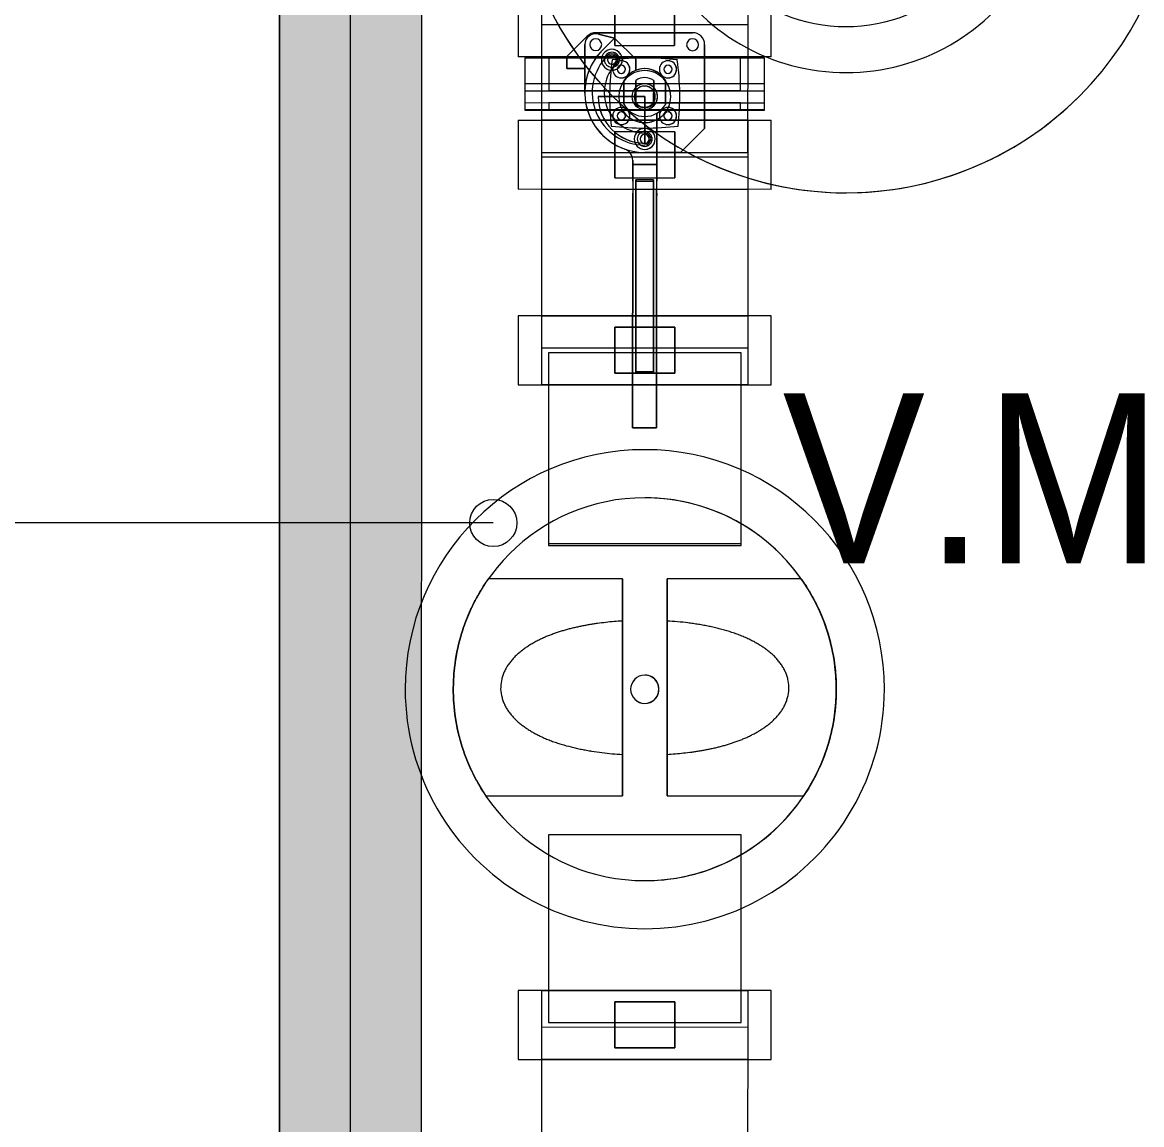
# Model space of a CAD drawing. Header units: metres. Extents: x 31.9 to 125.9, y -29 to 44.
# Drawn here: x 71.152 to 72.338, y -6.137 to -4.968 of the extents above; entities that cross this region are included whole.
import ezdxf

# ---------------------------------------------------------------- set-up
doc = ezdxf.new("R2010")
doc.units = ezdxf.units.M
for name, color, linetype, lineweight in [('A-ANNO-NOTE', 7, 'Continuous', 9), ('ARQ', 8, 'Continuous', 0), ('G-ANNO-TEXT', 7, 'Continuous', 9), ('M-EQPM', 7, 'Continuous', 18), ('P-PIPE', 7, 'Continuous', 18)]:
    doc.layers.add(name, color=color, linetype=linetype, lineweight=lineweight)
doc.styles.add('SansSerif_1', font='SANSS__.TTF', dxfattribs={"width": 0.9, "height": 0.0018})

# ---------------------------------------------------------------- blocks, each defined once
blk = doc.blocks.new('Estructura cubierta')
at = {"layer": 'ARQ'}
blk.add_line((1978.498, -5855.3542), (1978.498, -5914.9141), dxfattribs=at)
blk.add_line((1978.498, -5855.3542), (1978.498, -5914.9141), dxfattribs=at)
blk = doc.blocks.new('PISO 9')
at = {"layer": 'ARQ', "ltscale": 0.01}
h = blk.add_hatch(color=256, dxfattribs=at)
h.dxf.hatch_style = 1
h.paths.add_polyline_path([(347.2882, -2856.369), (347.1381, -2856.369), (347.1381, -2855.044), (347.2881, -2855.044)])
h.paths.add_polyline_path([(347.1381, -2855.3561), (347.1381, -2855.206), (346.5044, -2855.206), (346.5044, -2855.3561)])
h.paths.add_polyline_path([(345.0504, -2855.3564), (345.0504, -2855.2064), (345.7044, -2855.206), (345.7044, -2855.3561)])
h.paths.add_polyline_path([(343.6866, -2855.3561), (343.6866, -2855.2061), (344.2504, -2855.2058), (344.2504, -2855.3558)])
h.paths.add_polyline_path([(342.5366, -2856.3689), (342.3866, -2856.3689), (342.3866, -2855.3561), (342.5366, -2855.3561)])
h.paths.add_polyline_path([(342.3866, -2856.3689), (347.2882, -2856.369), (347.2882, -2856.519), (342.3866, -2856.5189)])
h.paths.add_polyline_path([(343.9898, -2856.3688), (343.8398, -2856.3688), (343.8397, -2855.356), (343.9897, -2855.356)])
h.paths.add_polyline_path([(345.639, -2856.3689), (345.4889, -2856.3689), (345.4889, -2855.3561), (345.6389, -2855.3561)])
h.paths.add_polyline_path([(347.2694, -2854.1416), (347.2694, -2854.0049), (347.1194, -2854.0049), (347.1194, -2854.1416)])
h.paths.add_polyline_path([(348.989, -2853.8549), (345.3375, -2853.855), (345.3375, -2854.005), (348.989, -2854.0049)])
h.paths.add_polyline_path([(345.3375, -2853.855), (345.3377, -2850.1312), (345.4877, -2850.1312), (345.4875, -2853.855)])
h.paths.add_polyline_path([(342.3887, -2852.9059), (344.4366, -2852.9059), (344.4366, -2853.0559), (343.4866, -2853.0559), (343.4866, -2853.8559), (343.3366, -2853.855), (343.3366, -2853.0559), (342.3887, -2853.0559)])
h.paths.add_polyline_path([(350.2092, -2851.0051), (345.4877, -2851.005), (345.4877, -2851.155), (350.2092, -2851.1551)])
h.paths.add_polyline_path([(346.7973, -2851.005), (346.7976, -2849.9739), (346.9477, -2849.9739), (346.9473, -2851.005)])
h.paths.add_polyline_path([(343.2361, -2850.131), (343.2361, -2849.981), (345.4878, -2849.9812), (345.4878, -2850.1312)])
h.paths.add_polyline_path([(350.0592, -2851.005), (350.0596, -2844.4808), (350.2096, -2844.4808), (350.2092, -2851.005)])
h.paths.add_polyline_path([(351.4126, -2851.0051), (353.9873, -2851.005), (353.9873, -2851.155), (351.4126, -2851.1551)])
h.paths.add_polyline_path([(351.4926, -2851.1551), (351.4927, -2853.9549), (351.6428, -2853.9549), (351.6426, -2851.1551)])
h.paths.add_polyline_path([(352.5451, -2853.8048), (353.5883, -2853.8048), (353.5883, -2853.9549), (352.5451, -2853.9549)])
h.paths.add_polyline_path([(351.6427, -2855.1139), (353.5883, -2855.1139), (353.5883, -2855.2639), (351.6427, -2855.264)])
h.paths.add_polyline_path([(351.4926, -2856.3623), (351.4929, -2855.1139), (351.643, -2855.1139), (351.6427, -2856.3623)])
h.paths.add_polyline_path([(353.5883, -2856.369), (353.5884, -2857.2647), (353.4383, -2857.2647), (353.4383, -2856.369)])
h.paths.add_polyline_path([(353.5883, -2856.369), (354.0353, -2856.369), (354.0353, -2856.519), (353.5883, -2856.519)])
h.paths.add_polyline_path([(354.1854, -2856.369), (354.1854, -2857.569), (354.0354, -2857.569), (354.0353, -2856.369)])
h.paths.add_polyline_path([(351.6428, -2857.2647), (354.0353, -2857.2647), (354.0353, -2857.4147), (351.6428, -2857.4147)])
h.paths.add_polyline_path([(351.4926, -2857.2647), (351.4929, -2858.461), (351.643, -2858.461), (351.6427, -2857.2647)])
h.paths.add_polyline_path([(351.0294, -2858.4611), (351.6427, -2858.461), (351.6427, -2858.6111), (351.0294, -2858.6112)])
h.paths.add_polyline_path([(349.8328, -2856.369), (349.8342, -2859.9806), (349.9843, -2859.9806), (349.9828, -2856.369)])
h.paths.add_polyline_path([(350.127, -2858.4611), (349.9837, -2858.4611), (349.9837, -2858.6112), (350.127, -2858.6112)])
h.paths.add_polyline_path([(352.2337, -2858.4611), (354.0353, -2858.461), (354.0353, -2858.6111), (352.2337, -2858.6112)])
h.paths.add_polyline_path([(353.6195, -2860.7769), (353.6195, -2862.2806), (353.4694, -2862.2806), (353.4694, -2860.7769)])
h.paths.add_polyline_path([(353.6195, -2860.7769), (354.0353, -2860.7769), (354.0353, -2860.9269), (353.6195, -2860.927)])
h.paths.add_polyline_path([(354.1854, -2860.7769), (354.1854, -2862.2806), (354.0354, -2862.2806), (354.0353, -2860.7769)])
h.paths.add_polyline_path([(350.3842, -2862.2806), (354.1854, -2862.2806), (354.1854, -2862.4306), (350.3842, -2862.4306)])
h.paths.add_polyline_path([(349.8843, -2862.4306), (349.8842, -2862.3806), (350.3842, -2862.3806), (350.3842, -2862.4306)])
h.paths.add_polyline_path([(349.8843, -2862.4306), (349.8342, -2862.4307), (349.8342, -2859.9806), (349.8843, -2859.9805)])
at = {"layer": 'ARQ', "ltscale": 0.1}
blk.add_lwpolyline([(342.3888, -2851.0049), (345.3874, -2851.005), (350.0592, -2851.005), (350.0596, -2844.4808), (345.3877, -2844.4806), (345.3874, -2835.1461), (345.3874, -2835.1461), (345.3874, -2823.9797), (330.7643, -2823.9797), (330.7643, -2849.791), (334.1366, -2849.791), (334.1366, -2853.8514), (342.3887, -2853.8514)], close=True, dxfattribs=at)
at = {"layer": 'ARQ', "ltscale": 0.3}
blk.add_lwpolyline([(343.2361, -2849.981), (345.4878, -2849.981), (345.4878, -2851.005), (346.7973, -2851.0054), (350.0592, -2851.0056), (350.0592, -2844.4808), (344.0861, -2844.4807), (344.0861, -2844.6284), (343.2361, -2844.6284), (343.2361, -2849.981)], dxfattribs=at)
at = {"layer": 'ARQ'}
blk.add_lwpolyline([(350.0592, -2851.005), (350.0596, -2844.4808), (350.2096, -2844.4808), (350.2092, -2851.005)], close=True, dxfattribs=at)
blk.add_blockref('Estructura cubierta', (-1628.3638, 3049.5683), dxfattribs=at)
blk = doc.blocks.new('Victaulic-IPS-Vic-300 MasterSeal Butterfly Valve LH - Standard-V33-NIVEL 09')
at = {"layer": 'P-PIPE', "color": 11, "true_color": 0xff8080}
for p, q in [((-0.002, 0.127), (-0.0367, 0.127)), ((-0.0367, 0), (-0.0367, 0.127)), ((-0.0092, 0.127), (-0.0092, -0.127)), ((0.0179, 0.127), (-0.0092, 0.127)), ((0.0179, 0.127), (-0.0092, 0.127)), ((-0.002, 0), (-0.002, 0.127)), ((0.0187, 0.127), (0.0107, 0.127)), ((0.0107, 0), (0.0107, 0.127)), ((0.0179, -0.127), (0.0179, 0.127)), ((0.0187, 0), (0.0187, 0.127)), ((0.0635, 0.1095), (-0.0719, 0.1095)), ((-0.0719, 0.1095), (-0.0719, -0.1095)), ((-0.0719, 0.1095), (-0.0719, -0.1095)), ((0.0635, -0.1095), (0.0635, 0.1095)), ((0.0635, -0.1095), (0.0635, 0.1095)), ((-0.002, 0.1016), (-0.0367, 0.1016)), ((-0.0367, 0), (-0.0367, 0.1016)), ((-0.002, 0.1016), (-0.002, 0)), ((0.0187, 0.1016), (0.0107, 0.1016)), ((0.0107, 0.1016), (0.0107, 0)), ((0.0187, 0), (0.0187, 0.1016)), ((0.0381, 0.0635), (-0.0508, 0.0635)), ((-0.0508, 0.0635), (0.0381, 0.0635)), ((0.0635, 0.0381), (0.0381, 0.0635)), ((0.0381, 0.0635), (0.0635, 0.0381)), ((-0.0635, 0.0508), (-0.0635, -0.0519)), ((-0.0635, -0.0519), (-0.0635, 0.0508)), ((0.0635, 0), (0.0635, 0.0381)), ((0.0635, 0.0381), (0.0635, 0)), ((0.0123, 0.0222), (-0.0123, 0.0222)), ((-0.0123, 0.0222), (0.0123, 0.0222)), ((0.0123, 0.0222), (-0.0123, 0.0222)), ((-0.0123, 0.0222), (0.0123, 0.0222)), ((0.0762, 0.0127), (0.022, 0.0127)), ((0.022, 0.0127), (0.0762, 0.0127)), ((0.0799, 0.0127), (0.0762, 0.0127)), ((0.0762, 0.0127), (0.0824, 0.0127)), ((0.0762, 0.0127), (0.0762, -0.0127)), ((0.0762, 0.0127), (0.0762, -0.0127)), ((0.0762, -0.0127), (0.0762, 0.0127)), ((0.0762, 0.0127), (0.0762, -0.0127)), ((0.103, 0.0127), (0.0799, 0.0127)), ((0.0824, 0.0127), (0.0927, 0.0127)), ((0.0927, 0.0127), (0.0938, 0.0127)), ((0.1118, 0.0127), (0.0938, 0.0127)), ((0.1066, 0.0127), (0.103, 0.0127)), ((0.1066, 0.0127), (0.1118, 0.0127)), ((0.3556, 0.0127), (0.1118, 0.0127)), ((0.1118, 0.0127), (0.3556, 0.0127)), ((0.3556, -0.0127), (0.3556, 0.0127)), ((0.3556, 0.0127), (0.3556, -0.0127)), ((0.0127, 0.0095), (-0.0127, 0.0095)), ((-0.0127, 0.0095), (0.0127, 0.0095)), ((-0.0127, 0.0095), (0.0127, 0.0095)), ((0.0127, 0.0095), (-0.0127, 0.0095)), ((0.2957, 0.0095), (0.0927, 0.0095)), ((0.0927, 0.0095), (0.0943, 0.0095)), ((0.0927, 0.0095), (0.0927, -0.0095)), ((0.0943, 0.0095), (0.2973, 0.0095)), ((0.0943, 0.0095), (0.0943, -0.0095)), ((0.2973, 0.0095), (0.2957, 0.0095)), ((0.2957, -0.0095), (0.2957, 0.0095)), ((0.2973, 0.0095), (0.2973, -0.0095)), ((-0.0354, -0.0095), (-0.0578, -0.032)), ((-0.0578, -0.032), (-0.0354, -0.0095)), ((-0.0367, -0.127), (-0.0367, 0)), ((-0.0367, -0.1016), (-0.0367, 0)), ((-0.0235, -0.0095), (-0.0354, -0.0095)), ((-0.0354, -0.0095), (-0.0235, -0.0095)), ((-0.0127, -0.0095), (0.0127, -0.0095)), ((0.0127, -0.0095), (-0.0127, -0.0095)), ((0.0127, -0.0095), (-0.0127, -0.0095)), ((-0.0127, -0.0095), (0.0127, -0.0095)), ((-0.002, 0), (-0.002, -0.1016)), ((-0.002, -0.127), (-0.002, 0)), ((0.0107, 0), (0.0107, -0.1016)), ((0.0107, -0.127), (0.0107, 0)), ((0.0187, -0.1016), (0.0187, 0)), ((0.0187, -0.127), (0.0187, 0)), ((0.0943, -0.0095), (0.0927, -0.0095)), ((0.0927, -0.0095), (0.2957, -0.0095)), ((0.2973, -0.0095), (0.0943, -0.0095)), ((0.2957, -0.0095), (0.2973, -0.0095)), ((-0.0123, -0.0222), (0.0123, -0.0222)), ((0.0123, -0.0222), (-0.0123, -0.0222)), ((0.0719, -0.0127), (0.0762, -0.0127)), ((0.0762, -0.0127), (0.0719, -0.0127)), ((0.0824, -0.0127), (0.0762, -0.0127)), ((0.0762, -0.0127), (0.0799, -0.0127)), ((0.0799, -0.0127), (0.103, -0.0127)), ((0.0927, -0.0127), (0.0824, -0.0127)), ((0.0938, -0.0127), (0.0927, -0.0127)), ((0.0938, -0.0127), (0.1118, -0.0127)), ((0.103, -0.0127), (0.1066, -0.0127)), ((0.1118, -0.0127), (0.1066, -0.0127)), ((0.3556, -0.0127), (0.1118, -0.0127)), ((0.1118, -0.0127), (0.3556, -0.0127)), ((-0.0578, -0.032), (-0.0621, -0.0491)), ((-0.0621, -0.0491), (-0.0578, -0.032)), ((-0.0449, -0.0449), (-0.0578, -0.032)), ((-0.0578, -0.032), (-0.0449, -0.0449)), ((-0.0578, -0.032), (-0.0449, -0.0449)), ((-0.0449, -0.0449), (-0.0578, -0.032)), ((-0.0598, -0.0609), (-0.0381, -0.0826)), ((-0.0381, -0.0826), (-0.0598, -0.0609)), ((-0.0508, -0.0635), (0.0008, -0.0635)), ((0.0008, -0.0635), (-0.0508, -0.0635)), ((-0.0254, -0.0826), (-0.0254, -0.0635)), ((-0.0254, -0.0635), (0.0008, -0.0635)), ((0.0008, -0.0635), (-0.0254, -0.0635)), ((-0.0254, -0.0635), (-0.0254, -0.0826)), ((-0.0381, -0.0826), (-0.0254, -0.0826)), ((-0.0254, -0.0826), (-0.0381, -0.0826)), ((-0.0367, -0.1016), (-0.002, -0.1016)), ((0.0107, -0.1016), (0.0187, -0.1016)), ((-0.0719, -0.1095), (0.0635, -0.1095)), ((-0.0367, -0.127), (-0.002, -0.127)), ((-0.0092, -0.127), (0.0179, -0.127)), ((-0.0092, -0.127), (0.0179, -0.127)), ((0.0107, -0.127), (0.0187, -0.127))]:
    blk.add_line(p, q, dxfattribs=at)
at = {"layer": 'P-PIPE', "color": 11, "lineweight": 9, "true_color": 0xff8080}
for p, q in [((0.0043, -0.0493), (0.0043, 0)), ((0.0043, 0), (0.0536, 0)), ((0.0536, 0), (0.0043, 0)), ((0.0043, 0), (0.0043, -0.0493)), ((0.0536, 0), (0.0043, 0)), ((0.0043, 0), (0.0043, -0.0493)), ((0.0043, -0.0493), (0.0043, 0)), ((0.0043, 0), (0.0536, 0))]:
    blk.add_line(p, q, dxfattribs=at)
at = {"layer": 'P-PIPE', "color": 11, "true_color": 0xff8080}
for centre, radius, start, end in [((-0.0508, 0.0508), 0.0127, 90, 180), ((-0.0508, 0.0508), 0.0127, 90, 180), ((-0.0508, 0.0508), 0.00635, 0, 180), ((-0.0508, 0.0508), 0.00635, 0, 180), ((-0.0508, 0.0508), 0.00635, 180, 0), ((-0.0508, 0.0508), 0.00635, 180, 360), ((0.0043, -0.2502), 0.2874, 83.7661, 97.7786), ((0.0043, -0.2502), 0.2874, 83.7661, 97.7786), ((0.2507, 0), 0.2874, 173.0893, 186.9107), ((0.2507, 0), 0.2874, 173.0893, 186.9107), ((-0.0247, 0.0247), 0.00908, 360, 180), ((-0.0247, 0.0247), 0.00908, 0, 180), ((-0.0247, 0.0247), 0.00908, 180, 360), ((-0.0247, 0.0247), 0.00908, 180, 0), ((-0.0247, 0.0247), 0.00432, 360, 180), ((-0.0247, 0.0247), 0.00432, 0, 180), ((-0.0247, 0.0247), 0.00432, 0, 180), ((-0.0247, 0.0247), 0.00432, 0, 180), ((-0.0247, 0.0247), 0.00432, 180, 360), ((-0.0247, 0.0247), 0.00432, 180, 360), ((-0.0247, 0.0247), 0.00432, 180, 360), ((-0.0247, 0.0247), 0.00432, 180, 360), ((0.0043, 0), 0.0276, 0, 180), ((0.0043, 0), 0.0276, 360, 180), ((0.0248, 0.0247), 0.00908, 360, 180), ((0.0248, 0.0247), 0.00908, 0, 180), ((0.0248, 0.0247), 0.00908, 180, 360), ((0.0248, 0.0247), 0.00908, 180, 360), ((0.0247, 0.0247), 0.00432, 0, 180), ((0.0247, 0.0247), 0.00432, 360, 180), ((0.0247, 0.0247), 0.00432, 180, 0), ((0.0247, 0.0247), 0.00432, 180, 360), ((0.0248, 0.0247), 0.00432, 360, 180), ((0.0248, 0.0247), 0.00432, 0, 180), ((0.0248, 0.0247), 0.00432, 180, 360), ((0.0248, 0.0247), 0.00432, 180, 360), ((-0.2497, 0), 0.2874, 352.8995, 7.1005), ((-0.2497, 0), 0.2874, 352.8995, 7.1005), ((0, 0), 0.0254, 118.955, 241.045), ((0, 0), 0.0254, 118.955, 241.045), ((0, 0), 0.0254, 118.955, 202.0243), ((0, 0), 0.0254, 118.955, 202.0243), ((0.0043, 0), 0.0136, 360, 180), ((0.0043, 0), 0.0136, 0, 180), ((0, 0), 0.0254, 298.955, 61.045), ((0, 0), 0.0254, 298.955, 61.045), ((0, 0), 0.0254, 30, 61.045), ((0, 0), 0.0254, 30, 61.045), ((0, 0), 0.0159, 143.1301, 216.8699), ((0, 0), 0.0159, 143.1301, 216.8699), ((0, 0), 0.0159, 143.1301, 216.8699), ((0, 0), 0.0159, 143.1301, 216.8699), ((0.0043, 0), 0.0112, 360, 180), ((0.0043, 0), 0.0112, 0, 180), ((0, 0), 0.0159, 323.1301, 36.8699), ((0, 0), 0.0159, 323.1301, 36.8699), ((0, 0), 0.0159, 323.1301, 36.8699), ((0, 0), 0.0159, 323.1301, 36.8699), ((0.0492, 0), 0.0111, 360, 180), ((0.0492, 0), 0.0111, 0, 180), ((0.0492, 0), 0.00794, 360, 180), ((0.0492, 0), 0.00794, 0, 180), ((0.0492, 0), 0.00635, 0, 180), ((0.0492, 0), 0.00635, 0, 180), ((0.0492, 0), 0.00476, 360, 180), ((0.0492, 0), 0.00476, 0, 180), ((0, 0), 0.0556, 225, 0), ((0, 0), 0.0556, 225, 0), ((0, 0), 0.0429, 225, 0), ((0, 0), 0.0429, 225, 0), ((0.0043, 0), 0.0276, 180, 360), ((0.0043, 0), 0.0276, 180, 360), ((0.0043, 0), 0.0136, 180, 360), ((0.0043, 0), 0.0136, 180, 360), ((0.0043, 0), 0.0112, 180, 360), ((0.0043, 0), 0.0112, 180, 360), ((0, 0), 0.0635, 270.7508, 0), ((0, 0), 0.0635, 270.7508, 0), ((0.0492, 0), 0.0111, 180, 360), ((0.0492, 0), 0.0111, 180, 360), ((0.0492, 0), 0.00794, 180, 360), ((0.0492, 0), 0.00794, 180, 360), ((0.0492, 0), 0.00476, 180, 360), ((0.0492, 0), 0.00476, 180, 360), ((-0.0348, -0.0348), 0.0111, 360, 180), ((-0.0348, -0.0348), 0.0111, 0, 180), ((0, 0), 0.0635, 225, 340.5293), ((0, 0), 0.0635, 225, 340.5293), ((-0.0247, -0.0248), 0.00908, 360, 180), ((-0.0247, -0.0248), 0.00908, 0, 180), ((-0.0247, -0.0247), 0.00432, 0, 180), ((-0.0247, -0.0247), 0.00432, 0, 180), ((-0.0247, -0.0248), 0.00432, 360, 180), ((-0.0247, -0.0248), 0.00432, 0, 180), ((0.0248, -0.0248), 0.00908, 360, 180), ((0.0248, -0.0248), 0.00908, 0, 180), ((0.0247, -0.0247), 0.00432, 0, 180), ((0.0247, -0.0247), 0.00432, 360, 180), ((0.0248, -0.0248), 0.00432, 360, 180), ((0.0248, -0.0248), 0.00432, 0, 180), ((0.0719, -0.0254), 0.0127, 90, 160.5293), ((0.0719, -0.0254), 0.0127, 90, 160.5293), ((-0.0348, -0.0348), 0.0111, 180, 360), ((-0.0348, -0.0348), 0.0111, 180, 360), ((-0.0348, -0.0348), 0.00794, 360, 180), ((-0.0348, -0.0348), 0.00794, 0, 180), ((-0.0348, -0.0348), 0.00794, 180, 360), ((-0.0348, -0.0348), 0.00794, 180, 360), ((-0.0348, -0.0348), 0.00635, 45, 225), ((-0.0348, -0.0348), 0.00635, 45, 225), ((-0.0348, -0.0348), 0.00476, 360, 180), ((-0.0348, -0.0348), 0.00476, 0, 180), ((-0.0348, -0.0348), 0.00476, 180, 360), ((-0.0348, -0.0348), 0.00476, 180, 360), ((0.0043, 0.2502), 0.2874, 262.2214, 276.2339), ((0.0043, 0.2502), 0.2874, 262.2214, 276.2339), ((-0.0247, -0.0248), 0.00908, 180, 360), ((-0.0247, -0.0248), 0.00908, 180, 0), ((-0.0247, -0.0247), 0.00432, 180, 360), ((-0.0247, -0.0247), 0.00432, 180, 360), ((-0.0247, -0.0248), 0.00432, 180, 360), ((-0.0247, -0.0248), 0.00432, 180, 0), ((0.0248, -0.0248), 0.00908, 180, 360), ((0.0248, -0.0248), 0.00908, 180, 360), ((0.0247, -0.0247), 0.00432, 180, 0), ((0.0247, -0.0247), 0.00432, 180, 360), ((0.0248, -0.0248), 0.00432, 180, 360), ((0.0248, -0.0248), 0.00432, 180, 360), ((-0.0508, -0.0519), 0.00635, 0, 180), ((-0.0508, -0.0519), 0.00635, 0, 180), ((0, 0), 0.0635, 225, 270.7508), ((0, 0), 0.0635, 225, 270.7508), ((-0.0508, -0.0519), 0.0127, 180, 225), ((-0.0508, -0.0519), 0.0127, 180, 225), ((-0.0508, -0.0519), 0.0116, 166.0872, 270), ((-0.0508, -0.0519), 0.0116, 166.0872, 270), ((-0.0508, -0.0519), 0.00635, 180, 0), ((-0.0508, -0.0519), 0.00635, 180, 360)]:
    blk.add_arc(centre, radius, start, end, dxfattribs=at)
at = {"layer": 'P-PIPE', "color": 11, "lineweight": 9, "true_color": 0xff8080}
for end in [0, 360, 360, 360]:
    blk.add_arc((0.0043, 0), 0.0493, 270, end, dxfattribs=at)
blk = doc.blocks.new('Tanque desairiador - AC08-125 - 2_-2406318-NIVEL 09')
at = {"layer": 'P-PIPE', "color": 11, "true_color": 0xff8080}
for p, q in [((0.1131, 0.0236), (0.1131, 0.1686)), ((-0.1169, 0.1659), (-0.1169, 0.0236)), ((-0.1545, 0.102), (-0.3568, 0.102)), ((-0.3568, 0.102), (-0.3568, -0.102)), ((-0.3568, 0.102), (-0.3568, -0.102)), ((-0.1524, 0.102), (-0.3568, 0.102)), ((-0.3568, 0.102), (-0.3568, -0.102)), ((-0.3568, 0.102), (-0.3568, -0.102)), ((-0.1545, -0.102), (-0.1545, 0.102)), ((-0.1545, -0.102), (-0.1545, 0.102)), ((-0.1524, -0.102), (-0.1524, 0.102)), ((-0.1524, -0.102), (-0.1524, 0.102)), ((0.3534, 0.102), (0.1545, 0.102)), ((0.1545, 0.102), (0.1545, -0.102)), ((0.1545, 0.102), (0.1545, -0.102)), ((0.3534, -0.102), (0.3534, 0.102)), ((0.3534, -0.102), (0.3534, 0.102)), ((-0.1169, -0.0236), (-0.1169, -0.1659)), ((0.1131, -0.1686), (0.1131, -0.0236)), ((-0.3568, -0.102), (-0.1545, -0.102)), ((-0.3568, -0.102), (-0.1524, -0.102)), ((0.1545, -0.102), (0.3534, -0.102))]:
    blk.add_line(p, q, dxfattribs=at)
at = {"layer": 'P-PIPE', "color": 11, "true_color": 0xff8080, "flags": 128}
for points in [[(-0.1169, 0.0236), (-0.1147, 0.0236), (-0.1082, 0.0236), (-0.0976, 0.0236), (-0.0833, 0.0236), (-0.0658, 0.0236), (-0.0459, 0.0236), (-0.0244, 0.0236), (-0.0019, 0.0236), (0.0205, 0.0236), (0.0421, 0.0236), (0.062, 0.0236), (0.0794, 0.0236), (0.0937, 0.0236), (0.1043, 0.0236), (0.1109, 0.0236), (0.1131, 0.0236)], [(0.1131, 0.0236), (0.1109, 0.0236), (0.1043, 0.0236), (0.0937, 0.0236), (0.0794, 0.0236), (0.062, 0.0236), (0.0421, 0.0236), (0.0205, 0.0236), (-0.0019, 0.0236), (-0.0244, 0.0236), (-0.0459, 0.0236), (-0.0658, 0.0236), (-0.0833, 0.0236), (-0.0976, 0.0236), (-0.1082, 0.0236), (-0.1147, 0.0236), (-0.1169, 0.0236)], [(-0.0723, 0.0236), (-0.0563, 0.0236), (-0.0389, 0.0236), (-0.0205, 0.0236), (-0.0015, 0.0236), (0.0174, 0.0236), (0.0358, 0.0236), (0.0532, 0.0236), (0.0691, 0.0236)], [(-0.1169, -0.0236), (-0.1147, -0.0236), (-0.1082, -0.0236), (-0.0976, -0.0236), (-0.0833, -0.0236), (-0.0658, -0.0236), (-0.0459, -0.0236), (-0.0244, -0.0236), (-0.0019, -0.0236), (0.0205, -0.0236), (0.0421, -0.0236), (0.062, -0.0236), (0.0794, -0.0236), (0.0937, -0.0236), (0.1043, -0.0236), (0.1109, -0.0236), (0.1131, -0.0236)], [(0.1131, -0.0236), (0.1109, -0.0236), (0.1043, -0.0236), (0.0937, -0.0236), (0.0794, -0.0236), (0.062, -0.0236), (0.0421, -0.0236), (0.0205, -0.0236), (-0.0019, -0.0236), (-0.0244, -0.0236), (-0.0459, -0.0236), (-0.0658, -0.0236), (-0.0833, -0.0236), (-0.0976, -0.0236), (-0.1082, -0.0236), (-0.1147, -0.0236), (-0.1169, -0.0236)], [(0.0691, -0.0236), (0.0532, -0.0236), (0.0358, -0.0236), (0.0174, -0.0236), (-0.0015, -0.0236), (-0.0205, -0.0236), (-0.0389, -0.0236), (-0.0563, -0.0236), (-0.0723, -0.0236)]]:
    blk.add_lwpolyline(points, dxfattribs=at)
at = {"layer": 'P-PIPE', "color": 11, "true_color": 0xff8080}
for centre, radius, start, end in [((0, 0), 0.254, 90, 270), ((0, 0), 0.254, 90, 270), ((0, 0), 0.254, 270, 90), ((0, 0), 0.254, 270, 90), ((0, 0), 0.203, 360, 180), ((0, 0), 0.203, 0, 180), ((0, 0), 0.015, 360, 180), ((0, 0), 0.015, 0, 180), ((0.0001, 0), 0.015, 360, 180), ((0.0001, 0), 0.015, 0, 180), ((0, 0), 0.203, 180, 360), ((0, 0), 0.203, 180, 360), ((0, 0), 0.015, 180, 360), ((0, 0), 0.015, 180, 360), ((0.0001, 0), 0.015, 180, 360), ((0.0001, 0), 0.015, 180, 360)]:
    blk.add_arc(centre, radius, start, end, dxfattribs=at)
for points, knots in [([(-0.1169, 0.1659), (-0.1168, 0.166), (-0.1162, 0.1664), (-0.1151, 0.1672), (-0.1143, 0.1678), (-0.1136, 0.1683), (-0.1128, 0.1688), (-0.1116, 0.1696), (-0.1099, 0.1707), (-0.108, 0.1719), (-0.1063, 0.1729), (-0.1051, 0.1737), (-0.1039, 0.1744), (-0.1021, 0.1754), (-0.0998, 0.1768), (-0.0969, 0.1784), (-0.0939, 0.18), (-0.0908, 0.1816), (-0.0876, 0.1831), (-0.0843, 0.1847), (-0.0798, 0.1867), (-0.074, 0.1891), (-0.0642, 0.1927), (-0.0464, 0.1981), (-0.0245, 0.2021), (-0.0023, 0.2032), (0.0201, 0.2025), (0.042, 0.1991), (0.0599, 0.1941), (0.0697, 0.1907), (0.0756, 0.1884), (0.0802, 0.1865), (0.0835, 0.185), (0.0868, 0.1835), (0.0899, 0.182), (0.0929, 0.1805), (0.0959, 0.1789), (0.0982, 0.1777), (0.1, 0.1767), (0.1012, 0.176), (0.1024, 0.1753), (0.104, 0.1743), (0.106, 0.1731), (0.1077, 0.1721), (0.1089, 0.1713), (0.1097, 0.1708), (0.1104, 0.1704), (0.1112, 0.1698), (0.1124, 0.1691), (0.1129, 0.1687), (0.1131, 0.1686)], [0, 0, 0, 0, 0.027778, 0.041667, 0.048611, 0.055556, 0.0625, 0.069444, 0.083333, 0.097222, 0.104167, 0.111111, 0.118056, 0.125, 0.138889, 0.152778, 0.166667, 0.180556, 0.194444, 0.208333, 0.222222, 0.25, 0.277778, 0.333333, 0.444444, 0.5, 0.555556, 0.666667, 0.722222, 0.75, 0.777778, 0.791667, 0.805556, 0.819444, 0.833333, 0.847222, 0.861111, 0.875, 0.881944, 0.888889, 0.895833, 0.902778, 0.916667, 0.930556, 0.9375, 0.944444, 0.951389, 0.958333, 0.972222, 1, 1, 1, 1]), ([(0.1131, 0.1686), (0.1129, 0.1687), (0.1124, 0.1691), (0.1112, 0.1698), (0.1104, 0.1704), (0.1097, 0.1708), (0.1089, 0.1713), (0.1077, 0.1721), (0.106, 0.1731), (0.104, 0.1743), (0.1024, 0.1753), (0.1012, 0.176), (0.1, 0.1767), (0.0982, 0.1777), (0.0959, 0.1789), (0.0929, 0.1805), (0.0899, 0.182), (0.0868, 0.1835), (0.0835, 0.185), (0.0802, 0.1865), (0.0756, 0.1884), (0.0697, 0.1907), (0.0599, 0.1941), (0.042, 0.1991), (0.0201, 0.2025), (-0.0023, 0.2032), (-0.0245, 0.2021), (-0.0464, 0.1981), (-0.0642, 0.1927), (-0.074, 0.1891), (-0.0798, 0.1867), (-0.0843, 0.1847), (-0.0876, 0.1831), (-0.0908, 0.1816), (-0.0939, 0.18), (-0.0969, 0.1784), (-0.0998, 0.1768), (-0.1021, 0.1754), (-0.1039, 0.1744), (-0.1051, 0.1737), (-0.1063, 0.1729), (-0.108, 0.1719), (-0.1099, 0.1707), (-0.1116, 0.1696), (-0.1128, 0.1688), (-0.1136, 0.1683), (-0.1143, 0.1678), (-0.1151, 0.1672), (-0.1162, 0.1664), (-0.1168, 0.166), (-0.1169, 0.1659)], [0, 0, 0, 0, 0.027778, 0.041667, 0.048611, 0.055556, 0.0625, 0.069444, 0.083333, 0.097222, 0.104167, 0.111111, 0.118056, 0.125, 0.138889, 0.152778, 0.166667, 0.180556, 0.194444, 0.208333, 0.222222, 0.25, 0.277778, 0.333333, 0.444444, 0.5, 0.555556, 0.666667, 0.722222, 0.75, 0.777778, 0.791667, 0.805556, 0.819444, 0.833333, 0.847222, 0.861111, 0.875, 0.881944, 0.888889, 0.895833, 0.902778, 0.916667, 0.930556, 0.9375, 0.944444, 0.951389, 0.958333, 0.972222, 1, 1, 1, 1]), ([(0, 0.1528), (-0.0031, 0.1528), (-0.0076, 0.1524), (-0.0134, 0.1509), (-0.0176, 0.1495), (-0.0216, 0.1475), (-0.0254, 0.1452), (-0.0284, 0.1429), (-0.0307, 0.141), (-0.0324, 0.1396), (-0.0341, 0.1381), (-0.0362, 0.136), (-0.0387, 0.1332), (-0.041, 0.1302), (-0.0428, 0.1278), (-0.0441, 0.126), (-0.0453, 0.1242), (-0.0469, 0.1217), (-0.0488, 0.1185), (-0.051, 0.1145), (-0.0531, 0.1102), (-0.0553, 0.1055), (-0.0574, 0.1003), (-0.059, 0.0959), (-0.0602, 0.0924), (-0.0619, 0.0871), (-0.0634, 0.0817), (-0.0648, 0.0763), (-0.0657, 0.0726), (-0.0667, 0.0681), (-0.0677, 0.0626), (-0.0687, 0.057), (-0.0696, 0.0514), (-0.071, 0.0401), (-0.0719, 0.031), (-0.0723, 0.0236)], [0, 0, 0, 0, 0.055556, 0.083333, 0.111111, 0.138889, 0.166667, 0.194444, 0.208333, 0.222222, 0.236111, 0.25, 0.277778, 0.305556, 0.319444, 0.333333, 0.347222, 0.361111, 0.388889, 0.416667, 0.444444, 0.479167, 0.513889, 0.548611, 0.565972, 0.583333, 0.652778, 0.670139, 0.6875, 0.722222, 0.756944, 0.791667, 0.826389, 0.861111, 1, 1, 1, 1]), ([(0.0691, 0.0236), (0.0688, 0.0295), (0.068, 0.0382), (0.0668, 0.0483), (0.066, 0.0542), (0.0653, 0.0585), (0.0645, 0.0629), (0.0637, 0.0672), (0.0628, 0.0716), (0.0618, 0.0759), (0.0607, 0.0802), (0.0596, 0.0844), (0.0586, 0.0879), (0.0577, 0.0907), (0.0568, 0.0935), (0.0556, 0.0969), (0.054, 0.101), (0.0524, 0.1051), (0.0506, 0.1091), (0.0487, 0.113), (0.0467, 0.1169), (0.0445, 0.1207), (0.0426, 0.1238), (0.0409, 0.1262), (0.0392, 0.1286), (0.037, 0.1316), (0.0347, 0.1344), (0.0327, 0.1365), (0.0311, 0.138), (0.0295, 0.1395), (0.0273, 0.1415), (0.0245, 0.1438), (0.0209, 0.1463), (0.017, 0.1484), (0.013, 0.1501), (0.0074, 0.1518), (0.003, 0.1526), (0, 0.1528)], [0, 0, 0, 0, 0.111111, 0.166667, 0.194444, 0.222222, 0.25, 0.277778, 0.305556, 0.333333, 0.361111, 0.388889, 0.416667, 0.430556, 0.444444, 0.472222, 0.5, 0.527778, 0.555556, 0.583333, 0.611111, 0.638889, 0.666667, 0.680556, 0.694444, 0.722222, 0.75, 0.763889, 0.777778, 0.791667, 0.805556, 0.833333, 0.861111, 0.888889, 0.916667, 0.944444, 1, 1, 1, 1]), ([(-0.0723, -0.0236), (-0.072, -0.0296), (-0.0712, -0.0383), (-0.0699, -0.0488), (-0.0691, -0.0548), (-0.0683, -0.0592), (-0.0675, -0.0637), (-0.0667, -0.0681), (-0.0657, -0.0725), (-0.0647, -0.0768), (-0.0636, -0.0812), (-0.0624, -0.0855), (-0.0613, -0.089), (-0.0604, -0.0918), (-0.0594, -0.0947), (-0.0582, -0.0982), (-0.0566, -0.1024), (-0.0549, -0.1065), (-0.053, -0.1105), (-0.051, -0.1145), (-0.0488, -0.1185), (-0.0466, -0.1223), (-0.0445, -0.1254), (-0.0428, -0.1278), (-0.041, -0.1302), (-0.0387, -0.1332), (-0.0362, -0.136), (-0.0341, -0.1381), (-0.0324, -0.1396), (-0.0307, -0.141), (-0.0284, -0.1429), (-0.0254, -0.1452), (-0.0216, -0.1475), (-0.0176, -0.1495), (-0.0134, -0.1509), (-0.0076, -0.1524), (-0.0031, -0.1528), (0, -0.1528)], [0, 0, 0, 0, 0.111111, 0.166667, 0.194444, 0.222222, 0.25, 0.277778, 0.305556, 0.333333, 0.361111, 0.388889, 0.416667, 0.430556, 0.444444, 0.472222, 0.5, 0.527778, 0.555556, 0.583333, 0.611111, 0.638889, 0.666667, 0.680556, 0.694444, 0.722222, 0.75, 0.763889, 0.777778, 0.791667, 0.805556, 0.833333, 0.861111, 0.888889, 0.916667, 0.944444, 1, 1, 1, 1]), ([(0, -0.1528), (0.003, -0.1526), (0.0074, -0.1518), (0.013, -0.1501), (0.017, -0.1484), (0.0209, -0.1463), (0.0245, -0.1438), (0.0273, -0.1415), (0.0295, -0.1395), (0.0311, -0.138), (0.0327, -0.1365), (0.0347, -0.1344), (0.037, -0.1316), (0.0392, -0.1286), (0.0409, -0.1262), (0.0422, -0.1244), (0.0434, -0.1226), (0.0449, -0.1201), (0.0467, -0.1169), (0.0487, -0.113), (0.0508, -0.1088), (0.0529, -0.1041), (0.0548, -0.099), (0.0564, -0.0947), (0.0575, -0.0912), (0.0592, -0.086), (0.0606, -0.0807), (0.0619, -0.0753), (0.0628, -0.0717), (0.0637, -0.0672), (0.0647, -0.0618), (0.066, -0.0545), (0.0677, -0.0418), (0.0688, -0.031), (0.0691, -0.0236)], [0, 0, 0, 0, 0.055556, 0.083333, 0.111111, 0.138889, 0.166667, 0.194444, 0.208333, 0.222222, 0.236111, 0.25, 0.277778, 0.305556, 0.319444, 0.333333, 0.347222, 0.361111, 0.388889, 0.416667, 0.444444, 0.479167, 0.513889, 0.548611, 0.565972, 0.583333, 0.652778, 0.670139, 0.6875, 0.722222, 0.756944, 0.791667, 0.861111, 1, 1, 1, 1]), ([(0.1131, -0.1686), (0.1129, -0.1687), (0.1124, -0.1691), (0.1112, -0.1698), (0.1104, -0.1704), (0.1097, -0.1708), (0.1089, -0.1713), (0.1077, -0.1721), (0.106, -0.1732), (0.104, -0.1743), (0.1024, -0.1753), (0.1012, -0.176), (0.0999, -0.1767), (0.0982, -0.1777), (0.0958, -0.179), (0.0929, -0.1805), (0.0899, -0.182), (0.0867, -0.1835), (0.0835, -0.185), (0.0802, -0.1865), (0.0756, -0.1884), (0.0697, -0.1907), (0.0599, -0.1941), (0.042, -0.1991), (0.02, -0.2026), (-0.0023, -0.2032), (-0.0246, -0.202), (-0.0464, -0.1981), (-0.0642, -0.1927), (-0.0739, -0.1891), (-0.0798, -0.1867), (-0.0843, -0.1847), (-0.0876, -0.1831), (-0.0909, -0.1815), (-0.0939, -0.18), (-0.0969, -0.1784), (-0.0999, -0.1768), (-0.1022, -0.1754), (-0.1039, -0.1744), (-0.1052, -0.1736), (-0.1064, -0.1729), (-0.108, -0.1719), (-0.1099, -0.1707), (-0.1116, -0.1696), (-0.1128, -0.1688), (-0.1136, -0.1683), (-0.1143, -0.1678), (-0.1151, -0.1672), (-0.1162, -0.1664), (-0.1168, -0.166), (-0.1169, -0.1659)], [0, 0, 0, 0, 0.027778, 0.041667, 0.048611, 0.055556, 0.0625, 0.069444, 0.083333, 0.097222, 0.104167, 0.111111, 0.118056, 0.125, 0.138889, 0.152778, 0.166667, 0.180556, 0.194444, 0.208333, 0.222222, 0.25, 0.277778, 0.333333, 0.444444, 0.5, 0.555556, 0.666667, 0.722222, 0.75, 0.777778, 0.791667, 0.805556, 0.819444, 0.833333, 0.847222, 0.861111, 0.875, 0.881944, 0.888889, 0.895833, 0.902778, 0.916667, 0.930556, 0.9375, 0.944444, 0.951389, 0.958333, 0.972222, 1, 1, 1, 1]), ([(-0.1169, -0.1659), (-0.1168, -0.166), (-0.1162, -0.1664), (-0.1151, -0.1672), (-0.1143, -0.1678), (-0.1136, -0.1683), (-0.1128, -0.1688), (-0.1116, -0.1696), (-0.1099, -0.1707), (-0.108, -0.1719), (-0.1064, -0.1729), (-0.1052, -0.1736), (-0.1039, -0.1744), (-0.1022, -0.1754), (-0.0999, -0.1768), (-0.0969, -0.1784), (-0.0939, -0.18), (-0.0909, -0.1815), (-0.0876, -0.1831), (-0.0843, -0.1847), (-0.0798, -0.1867), (-0.0739, -0.1891), (-0.0642, -0.1927), (-0.0464, -0.1981), (-0.0246, -0.202), (-0.0023, -0.2032), (0.02, -0.2026), (0.042, -0.1991), (0.0599, -0.1941), (0.0697, -0.1907), (0.0756, -0.1884), (0.0802, -0.1865), (0.0835, -0.185), (0.0867, -0.1835), (0.0899, -0.182), (0.0929, -0.1805), (0.0958, -0.179), (0.0982, -0.1777), (0.0999, -0.1767), (0.1012, -0.176), (0.1024, -0.1753), (0.104, -0.1743), (0.106, -0.1732), (0.1077, -0.1721), (0.1089, -0.1713), (0.1097, -0.1708), (0.1104, -0.1704), (0.1112, -0.1698), (0.1124, -0.1691), (0.1129, -0.1687), (0.1131, -0.1686)], [0, 0, 0, 0, 0.027778, 0.041667, 0.048611, 0.055556, 0.0625, 0.069444, 0.083333, 0.097222, 0.104167, 0.111111, 0.118056, 0.125, 0.138889, 0.152778, 0.166667, 0.180556, 0.194444, 0.208333, 0.222222, 0.25, 0.277778, 0.333333, 0.444444, 0.5, 0.555556, 0.666667, 0.722222, 0.75, 0.777778, 0.791667, 0.805556, 0.819444, 0.833333, 0.847222, 0.861111, 0.875, 0.881944, 0.888889, 0.895833, 0.902778, 0.916667, 0.930556, 0.9375, 0.944444, 0.951389, 0.958333, 0.972222, 1, 1, 1, 1])]:
    blk.add_open_spline(points, degree=3, knots=knots, dxfattribs=at)
for points in [[(-0.0723, 0.0236), (-0.0602, 0.0236), (-0.036, 0.0236), (-0.012, 0.0236), (0, 0.0236)], [(0, 0.0236), (0.0115, 0.0236), (0.0344, 0.0236), (0.0575, 0.0236), (0.0691, 0.0236)], [(0, -0.0236), (-0.012, -0.0236), (-0.036, -0.0236), (-0.0602, -0.0236), (-0.0723, -0.0236)], [(0.0691, -0.0236), (0.0575, -0.0236), (0.0344, -0.0236), (0.0115, -0.0236), (0, -0.0236)]]:
    blk.add_open_spline(points, degree=3, dxfattribs=at)
blk = doc.blocks.new('TANQUE DE EXPANSIÓN - 76 L-1673716-NIVEL 09')
at = {"layer": 'M-EQPM', "color": 1, "true_color": 0xff0000}
for radius, start, end in [(0.35, 0, 180), (0.35, 360, 180), (0.2225, 0, 180), (0.1738, 360, 180), (0.0125, 360, 180), (0.0125, 0, 180), (0.35, 180, 0), (0.35, 180, 360), (0.2225, 180, 0), (0.1738, 180, 360), (0.0125, 180, 360), (0.0125, 180, 360)]:
    blk.add_arc((0, 0), radius, start, end, dxfattribs=at)
blk = doc.blocks.new('Victaulic-IPS-Rigid Coupling Style 07-W07-107 - Standard-V59-NIVEL 09')
at = {"layer": 'P-PIPE', "color": 11, "true_color": 0xff8080}
for p, q in [((0.0366, 0.1341), (-0.0366, 0.1341)), ((-0.0366, 0.1341), (-0.0366, -0.1341)), ((-0.0366, 0.1341), (-0.0366, -0.1341)), ((0.0366, -0.1341), (0.0366, 0.1341)), ((0.0366, -0.1341), (0.0366, 0.1341)), ((0.0366, 0.1095), (-0.0366, 0.1095)), ((-0.0366, -0.1095), (-0.0366, 0.1095)), ((-0.0366, -0.1095), (-0.0366, 0.1095)), ((0.0366, 0.1095), (0.0366, -0.1095)), ((0.0366, 0.1095), (0.0366, -0.1095)), ((-0.0244, 0.0317), (-0.0244, -0.0318)), ((0.0244, 0.0317), (-0.0244, 0.0317)), ((0.0244, 0.0317), (-0.0244, 0.0317)), ((0.0244, 0.0317), (-0.0244, 0.0317)), ((-0.0244, 0.0317), (0.0244, 0.0317)), ((-0.0244, -0.0318), (-0.0244, 0.0317)), ((-0.0244, -0.0318), (-0.0244, 0.0317)), ((0.0244, -0.0318), (0.0244, 0.0317)), ((0.0244, 0.0317), (0.0244, -0.0318)), ((0.0244, 0.0317), (0.0244, -0.0318)), ((-0.0244, -0.0318), (0.0244, -0.0318)), ((0.0244, -0.0318), (-0.0244, -0.0318)), ((-0.0244, -0.0318), (0.0244, -0.0318)), ((-0.0244, -0.0318), (0.0244, -0.0318)), ((-0.0366, -0.1095), (0.0366, -0.1095)), ((-0.0366, -0.1341), (0.0366, -0.1341))]:
    blk.add_line(p, q, dxfattribs=at)
blk = doc.blocks.new('Victaulic-IPS-Rigid Coupling Style 07-W07-107 - Standard-V171-NIVEL 09')
at = {"layer": 'P-PIPE', "color": 11, "true_color": 0xff8080}
for p, q in [((-0.0366, 0.1341), (0.0366, 0.1341)), ((-0.0366, 0.1341), (-0.0366, -0.1341)), ((-0.0366, 0.1341), (-0.0366, -0.1341)), ((0.0366, -0.1341), (0.0366, 0.1341)), ((0.0366, -0.1341), (0.0366, 0.1341)), ((-0.0366, 0.1095), (0.0366, 0.1095)), ((-0.0366, -0.1095), (-0.0366, 0.1095)), ((-0.0366, -0.1095), (-0.0366, 0.1095)), ((0.0366, 0.1095), (0.0366, -0.1095)), ((0.0366, 0.1095), (0.0366, -0.1095)), ((-0.0244, -0.0318), (-0.0244, 0.0317)), ((0.0244, 0.0317), (-0.0244, 0.0317)), ((0.0244, 0.0317), (-0.0244, 0.0317)), ((0.0244, 0.0317), (-0.0244, 0.0317)), ((-0.0244, 0.0317), (0.0244, 0.0317)), ((-0.0244, -0.0318), (-0.0244, 0.0317)), ((-0.0244, -0.0318), (-0.0244, 0.0317)), ((0.0244, 0.0317), (0.0244, -0.0318)), ((0.0244, 0.0317), (0.0244, -0.0318)), ((0.0244, 0.0317), (0.0244, -0.0318)), ((-0.0244, -0.0318), (0.0244, -0.0318)), ((0.0244, -0.0318), (-0.0244, -0.0318)), ((-0.0244, -0.0318), (0.0244, -0.0318)), ((-0.0244, -0.0318), (0.0244, -0.0318)), ((0.0366, -0.1095), (-0.0366, -0.1095)), ((0.0366, -0.1341), (-0.0366, -0.1341))]:
    blk.add_line(p, q, dxfattribs=at)
blk = doc.blocks.new('VALVULA MARIPOSA - VALVULA MARIPOSA-1722223-NIVEL 09')
at = {"layer": 'A-ANNO-NOTE', "insert": (0.002079, -0.001189), "char_height": 0.0018, "width": 0.00476202, "attachment_point": 1, "rotation": 180, "style": 'SansSerif_1'}
blk.add_mtext('V.M', dxfattribs=at)

msp = doc.modelspace()

# ---------------------------------------------------------------- linework, layer by layer
at = {"layer": 'G-ANNO-TEXT'}
msp.add_line((71.651, -5.4989), (70.8733, -5.4989), dxfattribs=at)
msp.add_circle((71.651, -5.4989), 0.025, dxfattribs=at)
at = {"layer": 'P-PIPE', "color": 11, "true_color": 0xff8080}
for p, q in [((71.702, -5.1111), (71.702, -5.3133)), ((71.9211, -5.1111), (71.702, -5.1111)), ((71.9211, -5.3133), (71.9211, -5.1111)), ((71.702, -5.3133), (71.9211, -5.3133)), ((71.7021, -6.0336), (71.7019, -6.2109)), ((71.9212, -6.0339), (71.7021, -6.0336)), ((71.9209, -6.2112), (71.9212, -6.0339))]:
    msp.add_line(p, q, dxfattribs=at)

# ---------------------------------------------------------------- block references
at = {"layer": 'A-ANNO-NOTE', "xscale": 100, "yscale": 100, "zscale": 100, "rotation": 180}
msp.add_blockref('VALVULA MARIPOSA - VALVULA MARIPOSA-1722223-NIVEL 09', (72.1656, -5.4805), dxfattribs=at)
at = {"layer": 'ARQ', "linetype": 'Continuous'}
msp.add_blockref('PISO 9', (-278.6348, 2842.1819), dxfattribs=at)
at = {"layer": 'M-EQPM', "color": 1, "true_color": 0xff0000, "rotation": 314.9999999999996}
msp.add_blockref('TANQUE DE EXPANSIÓN - 76 L-1673716-NIVEL 09', (72.0248, -4.7988), dxfattribs=at)
at = {"layer": 'P-PIPE', "color": 11, "true_color": 0xff8080, "extrusion": (0, 0, -1)}
for p, rotation in [((-71.8115, -4.9681), 90.01121637953543), ((-71.8115, -5.1085), 270.0112163795354)]:
    msp.add_blockref('Victaulic-IPS-Rigid Coupling Style 07-W07-107 - Standard-V171-NIVEL 09', p, dxfattribs=dict(at, rotation=rotation))
at = {"layer": 'P-PIPE', "color": 11, "true_color": 0xff8080}
for name, p, rotation in [('Victaulic-IPS-Vic-300 MasterSeal Butterfly Valve LH - Standard-V33-NIVEL 09', (71.8115, -5.0425), 269.9887836204649), ('Victaulic-IPS-Rigid Coupling Style 07-W07-107 - Standard-V59-NIVEL 09', (71.8116, -5.3158), 90), ('Tanque desairiador - AC08-125 - 2_-2406318-NIVEL 09', (71.8116, -5.6752), 269.9999999999993), ('Victaulic-IPS-Rigid Coupling Style 07-W07-107 - Standard-V59-NIVEL 09', (71.8116, -6.0312), 270)]:
    msp.add_blockref(name, p, dxfattribs=dict(at, rotation=rotation))

doc.saveas('drawing.dxf')
